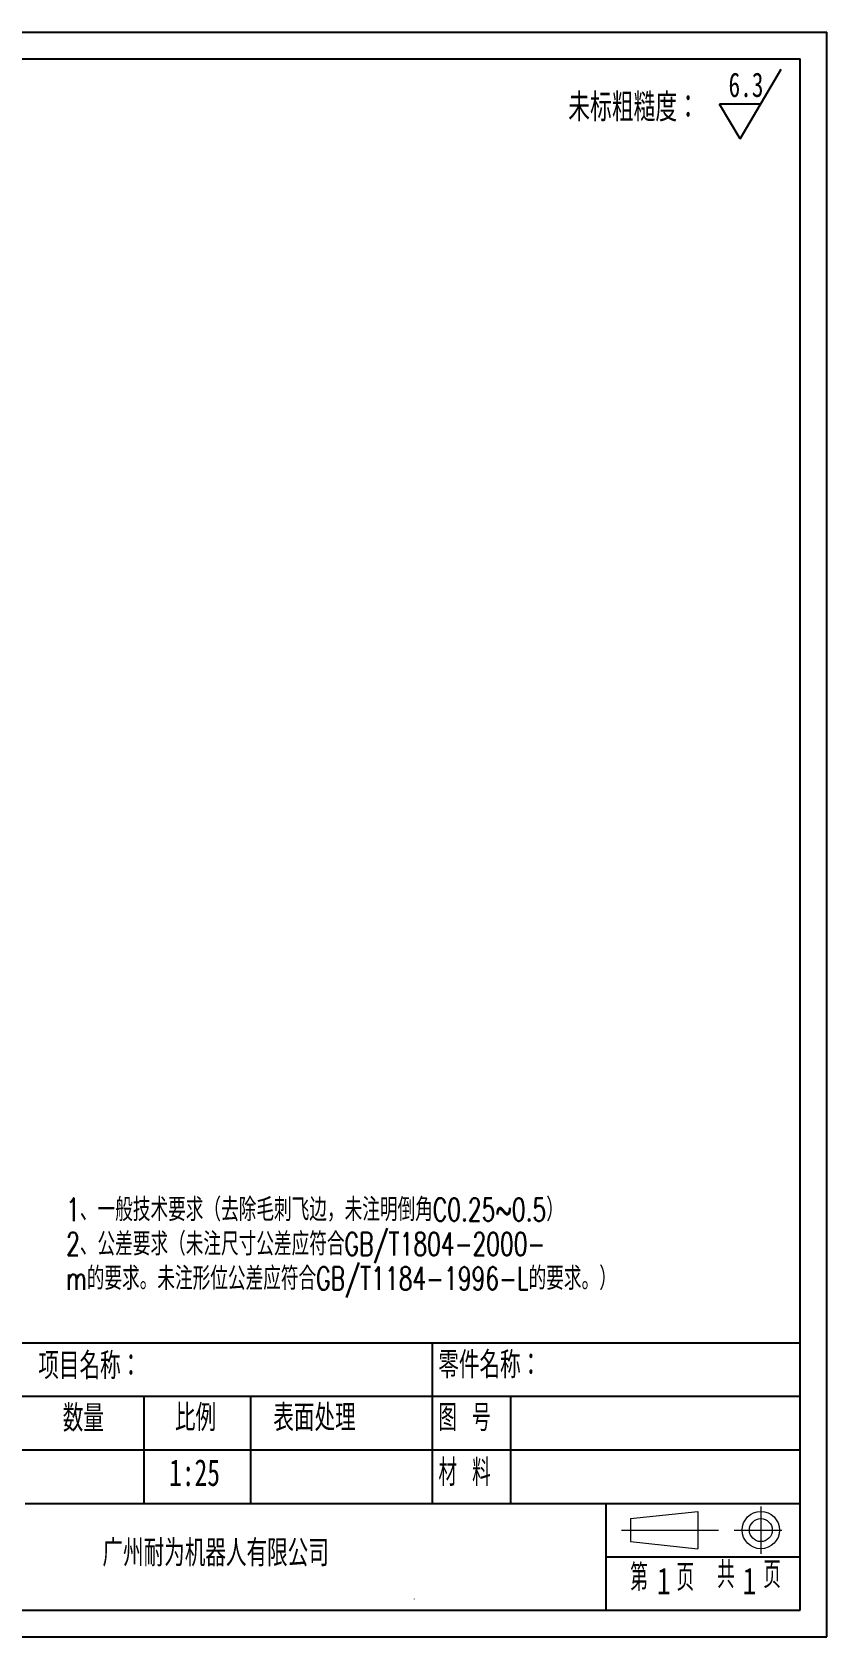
# Model space of a CAD drawing. Header units: millimetres. Extents: x 1 to 7426, y 0 to 5250.
# Drawn here: x 4824 to 7426, y 0 to 5250 of the extents above; entities that cross this region are included whole.
import ezdxf

# ---------------------------------------------------------------- set-up
doc = ezdxf.new("R2010")
doc.units = ezdxf.units.MM
doc.header["$LTSCALE"] = 25
doc.layers.add('图框层', color=7, linetype='Continuous')
doc.layers.add('文字层', color=96, linetype='Continuous')
doc.layers.add('标注层', color=137, linetype='Continuous', lineweight=25)
doc.layers.add('轮廓实线层', color=3, linetype='Continuous', lineweight=35)
doc.styles.add('SLDTEXTSTYLE0', font='TXT', dxfattribs={"width": 0.7, "bigfont": 'bigfont'})
doc.styles.add('SLDTEXTSTYLE1', font='TXT', dxfattribs={"width": 0.75})
doc.styles.add('SLDTEXTSTYLE2', font='TXT', dxfattribs={"width": 0.7})
doc.styles.add('SLDTEXTSTYLE3', font='TXT', dxfattribs={"width": 0.633333, "bigfont": 'bigfont'})
doc.styles.add('SLDTEXTSTYLE4', font='TXT', dxfattribs={"width": 0.6, "bigfont": 'bigfont'})

# ---------------------------------------------------------------- blocks, each defined once
blk = doc.blocks.new('SW_NOTE_0')
at = {"layer": '文字层', "color": 0, "char_height": 75, "attachment_point": 1, "style": 'SLDTEXTSTYLE0'}
for s, insert in [('1\\M+18141\\M+188EA\\M+194CA\\M+18B5A术\\M+19776\\M+18B81\\M+18169\\M+18B8E\\M+18F9C\\M+196D1\\M+18E68飞边\\M+18143\\M+196A2\\M+1928D\\M+196BE\\M+1937C\\M+18A70C0.25~0.5\\M+1816A', (0, 96.7)), ('2\\M+18141\\M+18CF6\\M+18DB7\\M+19776\\M+18B81\\M+18169\\M+196A2\\M+1928D\\M+18EDA\\M+190A1\\M+18CF6\\M+18DB7应\\M+19584\\M+18D87GB/T1804-2000-', (0, -15.8)), ('m\\M+19349\\M+19776\\M+18B81\\M+18142\\M+196A2\\M+1928D\\M+18C60\\M+188CA\\M+18CF6\\M+18DB7应\\M+19584\\M+18D87GB/T1184-1996-L\\M+19349\\M+19776\\M+18B81\\M+18142\\M+1816A', (0, -128.3))]:
    blk.add_mtext(s, dxfattribs=dict(at, insert=insert))
blk = doc.blocks.new('SW_SFSYMBOL_0')
at = {"layer": '文字层', "color": 0}
for p, q in [((37.6, -114.3), (172.5, 114.3)), ((37.6, -114.3), (-29.8, 0)), ((105, 0), (-29.8, 0))]:
    blk.add_line(p, q, dxfattribs=at)
at = {"layer": '文字层', "color": 0, "insert": (0, 103.1), "char_height": 80, "attachment_point": 1, "style": 'SLDTEXTSTYLE2'}
blk.add_mtext('6.3', dxfattribs=at)

msp = doc.modelspace()

# ---------------------------------------------------------------- linework, layer by layer
at = {"color": 1, "linetype": 'Continuous', "lineweight": 18}
for p, q in [((7209.369, 426.351), (7209.369, 271.393)), ((6753.758, 348.872), (7070.737, 348.872)), ((7121.5, 348.801), (7277.924, 348.801))]:
    msp.add_line(p, q, dxfattribs=at)
at = {"color": 7, "linetype": 'Continuous', "lineweight": 18}
for p, q in [((6782.38, 386.442), (7003.206, 410.005)), ((6782.38, 386.442), (6782.38, 311.442)), ((7003.206, 410.005), (7003.206, 287.879)), ((6782.38, 311.442), (7003.206, 287.879)), ((6075.239, 123.755), (6075.239, 123.497))]:
    msp.add_line(p, q, dxfattribs=at)
at = {"layer": '图框层'}
for p, q in [((0.55, 5249.554), (7425.55, 5249.554)), ((7425.55, -0.446), (7425.55, 5249.554)), ((400.55, 5162.054), (7338.05, 5162.054)), ((7338.05, 87.054), (7338.05, 5162.054)), ((4102.122, 961.513), (7338.05, 961.513)), ((6134.176, 961.513), (6134.176, 436.513)), ((7338.05, 786.513), (4102.122, 786.513)), ((5189.622, 786.513), (5189.622, 436.513)), ((6389.622, 786.513), (6389.622, 436.513)), ((4102.122, 611.513), (7339.622, 611.513)), ((4802.122, 436.513), (7338.05, 436.513)), ((6702.122, 435.972), (6702.122, 87.054)), ((6702.122, 261.513), (7339.622, 261.513)), ((400.55, 87.054), (7338.05, 87.054)), ((0.55, -0.446), (7425.55, -0.446))]:
    msp.add_line(p, q, dxfattribs=at)
at = {"layer": '图框层', "lineweight": 25}
msp.add_line((5539.622, 786.513), (5539.622, 436.513), dxfattribs=at)
at = {"layer": '轮廓实线层', "color": 7, "lineweight": 18}
for radius in [61.063, 37.5]:
    msp.add_circle((7209.369, 348.872), radius, dxfattribs=at)

# ---------------------------------------------------------------- block references
at = {"layer": '文字层', "color": 7}
for name, p in [('SW_SFSYMBOL_0', (7103.579, 5014.265)), ('SW_NOTE_0', (4935.864, 1338.198))]:
    msp.add_blockref(name, p, dxfattribs=at)

# ---------------------------------------------------------------- texts
at = {"color": 7, "linetype": 'Continuous', "lineweight": 0, "char_height": 87.5, "attachment_point": 1}
for s, insert, style in [('项\\M+196DA\\M+196BC\\M+18FCC\\M+18146', (4844.862, 930.168), 'SLDTEXTSTYLE0'), ('\\M+197EB\\M+18C8F\\M+196BC\\M+18FCC\\M+18146', (6153.803, 933.054), 'SLDTEXTSTYLE0'), ('\\M+19094\\M+197CA', (4924.792, 758.447), 'SLDTEXTSTYLE0'), ('\\M+194E4\\M+197E1', (5291.988, 760.316), 'SLDTEXTSTYLE0'), ('\\M+1955C\\M+196CA处\\M+1979D', (5613.916, 760.316), 'SLDTEXTSTYLE0'), ('图 \\M+18D86', (6154.05, 760.316), 'SLDTEXTSTYLE3'), ('1:25', (5272.766, 580.892), 'SLDTEXTSTYLE2'), ('\\M+18DDE \\M+197BF', (6154.171, 580.892), 'SLDTEXTSTYLE3'), ('\\M+19BF6\\M+18F42\\M+191CF为\\M+18AF7\\M+18AED\\M+1906C\\M+1974C\\M+18CC0\\M+18CF6\\M+18E69', (5054.61, 317.596), 'SLDTEXTSTYLE0'), ('1', (6869.137, 226.046), 'SLDTEXTSTYLE1'), ('\\M+18BA4  页', (7066.091, 246.519), 'SLDTEXTSTYLE4'), ('1', (7149.581, 226.046), 'SLDTEXTSTYLE1')]:
    msp.add_mtext(s, dxfattribs=dict(at, insert=insert, style=style))
at = {"layer": '图框层', "color": 7, "insert": (6782.004, 237.607), "char_height": 87.5, "attachment_point": 1, "style": 'SLDTEXTSTYLE4'}
msp.add_mtext('\\M+191E6  页', dxfattribs=at)
at = {"layer": '标注层', "color": 7, "insert": (6579.072, 5049.773), "char_height": 92.60417, "attachment_point": 1, "style": 'SLDTEXTSTYLE0'}
msp.add_mtext('\\M+196A2标\\M+19165糙\\M+19378\\M+18146', dxfattribs=at)

doc.saveas('drawing.dxf')
